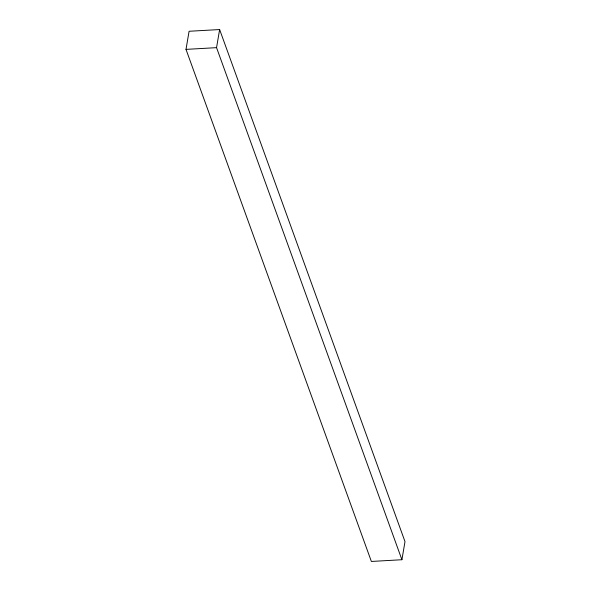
<?xml version="1.0" encoding="UTF-8"?>
<svg xmlns="http://www.w3.org/2000/svg" width="591" height="591" viewBox="0 0 591 591"><rect width="100%" height="100%" fill="white"/><g stroke="black" fill="none" stroke-linecap="round" stroke-linejoin="round"><path stroke-width="0.89" d="M186.002 49.378L189.083 31.271L219.63 29.55L404.998 541.622L401.917 559.729L371.37 561.45L186.002 49.378L216.55 47.657L401.917 559.729M216.55 47.657L219.63 29.55"/></g></svg>
